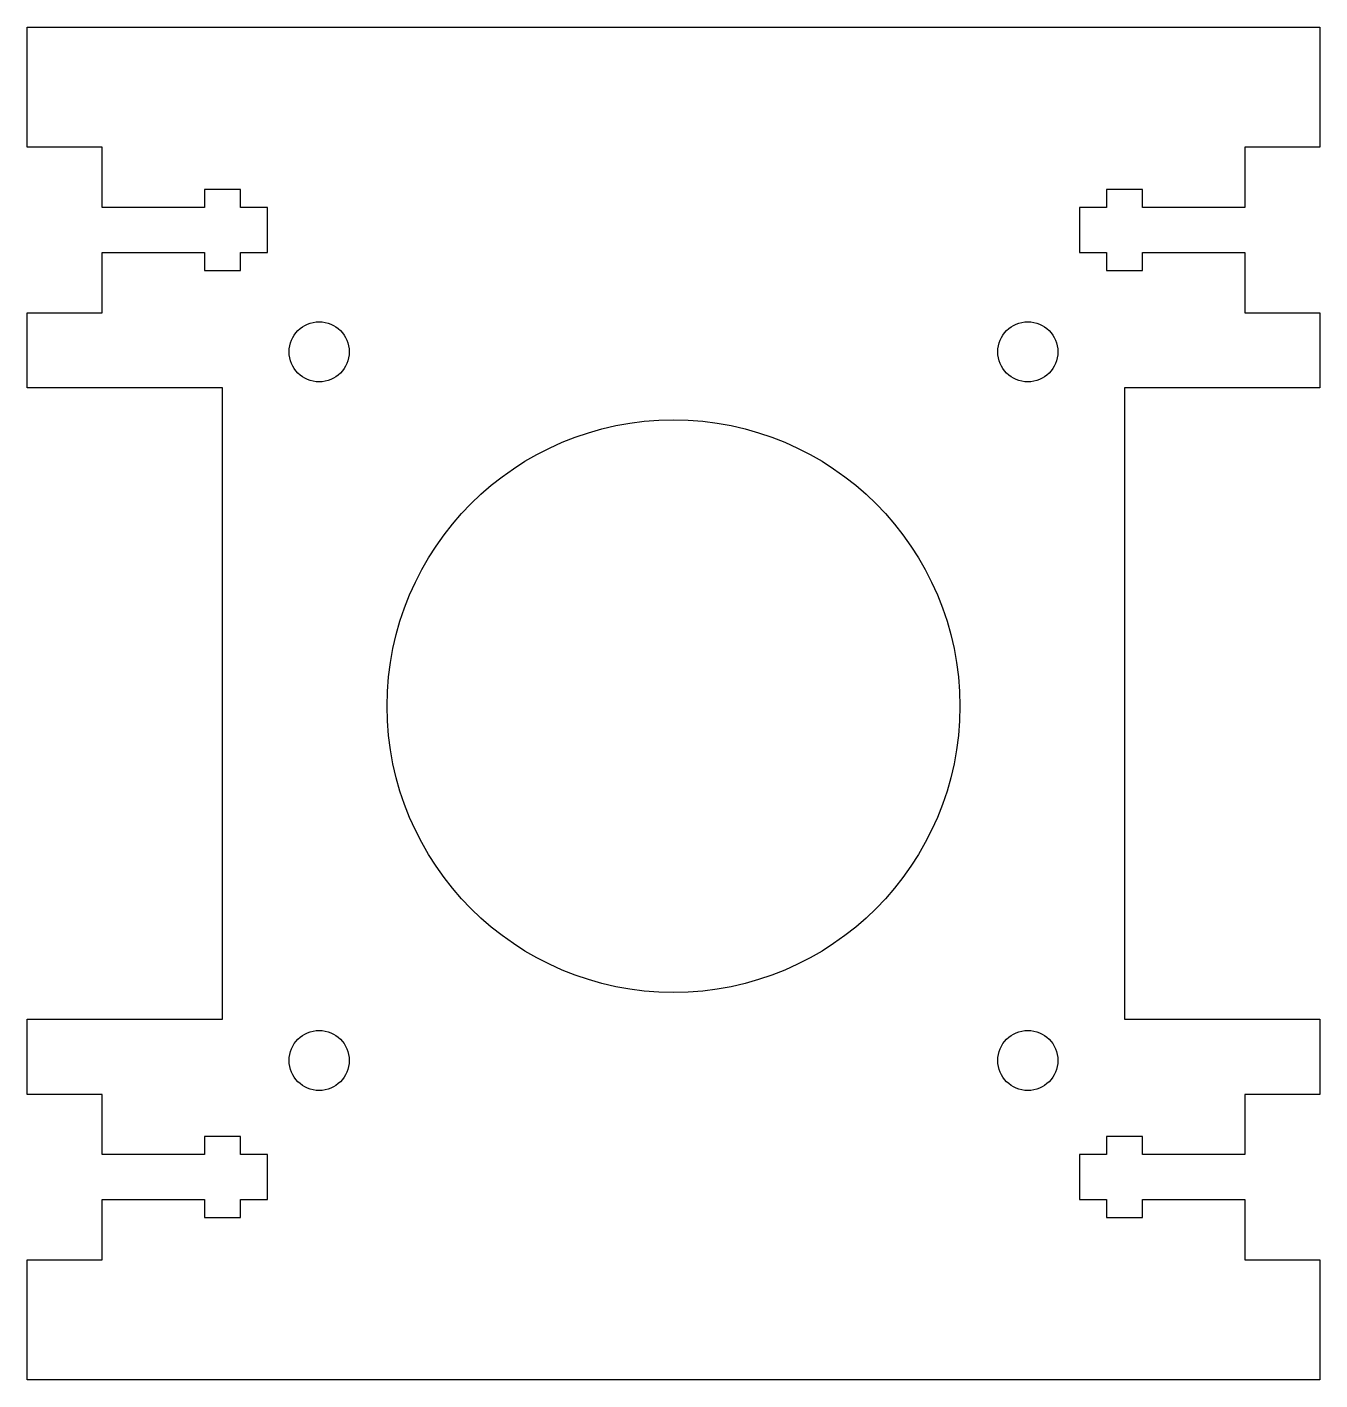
# Model space of a CAD drawing. Header units: millimetres. Extents: x -6 to 80, y 50 to 140.
import ezdxf

# ---------------------------------------------------------------- set-up
doc = ezdxf.new("R2010")
doc.units = ezdxf.units.MM
doc.layers.get('0').update_dxf_attribs({"linetype": 'CONTINUOUS'})

msp = doc.modelspace()

# ---------------------------------------------------------------- linework, layer by layer
msp.add_lwpolyline([(5.8, 65), (-1, 65), (-1, 69), (-6, 69), (-6, 74), (7, 74), (7, 116), (-6, 116), (-6, 121), (-1, 121), (-1, 125), (5.8, 125), (5.8, 123.8), (8.2, 123.8), (8.2, 125), (10, 125), (10, 128), (8.2, 128), (8.2, 129.2), (5.8, 129.2), (5.8, 128), (-1, 128), (-1, 132), (-6, 132), (-6, 140), (80, 140), (80, 132), (75, 132), (75, 128), (68.2, 128), (68.2, 129.2), (65.8, 129.2), (65.8, 128), (64, 128), (64, 125), (65.8, 125), (65.8, 123.8), (68.2, 123.8), (68.2, 125), (75, 125), (75, 121), (80, 121), (80, 116), (67, 116), (67, 74), (80, 74), (80, 69), (75, 69), (75, 65), (68.2, 65), (68.2, 66.2), (65.8, 66.2), (65.8, 65), (64, 65), (64, 62), (65.8, 62), (65.8, 60.8), (68.2, 60.8), (68.2, 62), (75, 62), (75, 58), (80, 58), (80, 50), (-6, 50), (-6, 58), (-1, 58), (-1, 62), (5.8, 62), (5.8, 60.8), (8.2, 60.8), (8.2, 62), (10, 62), (10, 65), (8.2, 65), (8.2, 66.2), (5.8, 66.2)], close=True)
for centre, radius in [((13.43, 118.393), 2), ((60.57, 118.393), 2), ((37, 94.823), 19.05), ((13.43, 71.253), 2), ((60.57, 71.253), 2)]:
    msp.add_circle(centre, radius)

doc.saveas('drawing.dxf')
